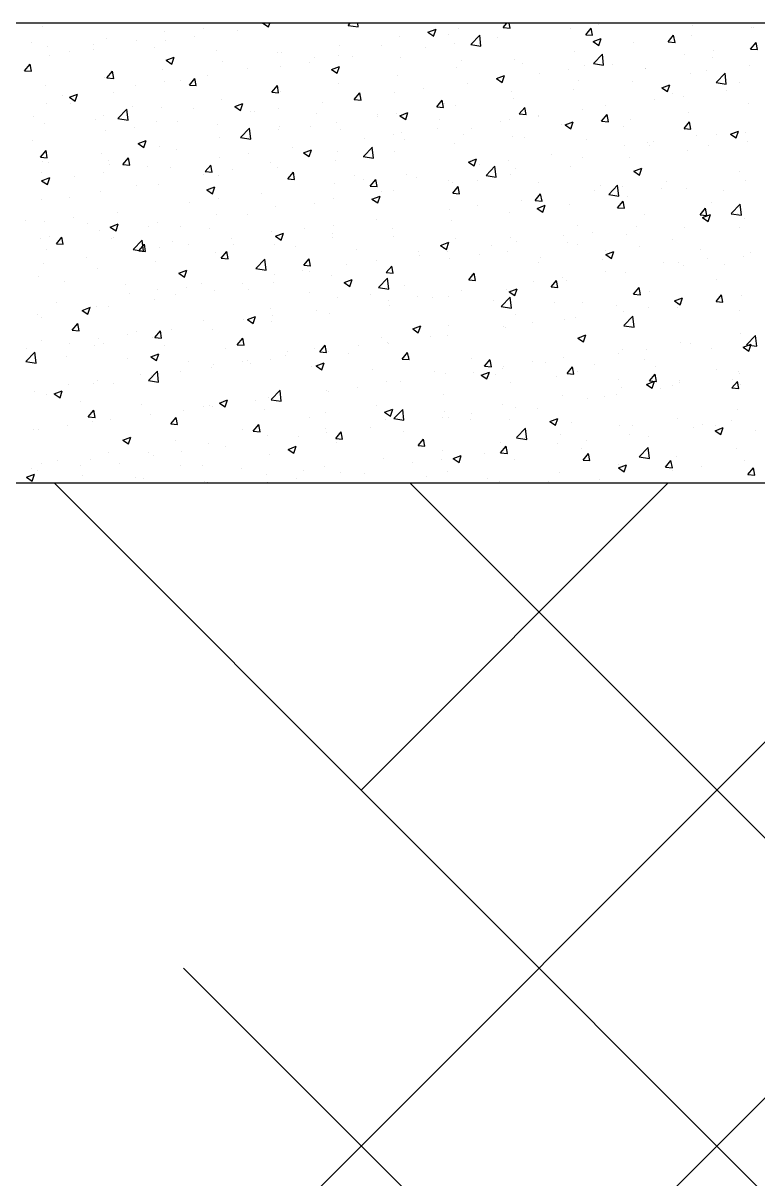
# Model space of a CAD drawing. Header units: millimetres. Extents: x 331487 to 517269, y 198509 to 399936.
# Drawn here: x 407642 to 408281, y 398932 to 399936 of the extents above; entities that cross this region are included whole.
import ezdxf

# ---------------------------------------------------------------- set-up
doc = ezdxf.new("R2010")
doc.units = ezdxf.units.MM
doc.header["$MEASUREMENT"] = 0
doc.linetypes.add('DASHED', pattern=[0.75, 0.5, -0.25])
doc.layers.add('9th_Sunk', color=251, linetype='DASHED', lineweight=5)
doc.layers.add('COLUMN', color=6, linetype='Continuous')

msp = doc.modelspace()

# ---------------------------------------------------------------- linework, layer by layer
at = {"layer": '9th_Sunk', "linetype": 'Continuous'}
for p, q in [((407008, 397722.9), (408821.6, 399536.5)), ((407472, 398496.3), (408512.2, 399536.5)), ((409792.2, 397413.5), (407669.2, 399536.5)), ((407936, 399269.7), (408202.8, 399536.5)), ((409328.1, 398186.9), (407978.6, 399536.5)), ((410256.2, 396640.1), (407781.4, 399115))]:
    msp.add_line(p, q, dxfattribs=at)
at = {"layer": 'COLUMN'}
for p, q in [((420345.7, 399936.5), (392220.1, 399936.5)), ((420350.1, 399536.5), (392620.1, 399536.5))]:
    msp.add_line(p, q, dxfattribs=at)
at = {"layer": 'COLUMN', "color": 2, "linetype": 'Continuous'}
for p, q in [((407658.4, 399933.5), (407658.4, 399933.5)), ((407799, 399931.6), (407799, 399931.6)), ((407850.3, 399936.5), (407855.2, 399933.1)), ((407855.2, 399933.1), (407856.4, 399936.5)), ((407924.5, 399934.5), (407926.4, 399936.5)), ((407924.5, 399934.5), (407933.4, 399933.1)), ((407933.4, 399933.1), (407933, 399936.5)), ((407994, 399928.5), (408001, 399931.2)), ((407998.9, 399925.1), (408001, 399931.2)), ((408020.3, 399931.5), (408020.3, 399931.5)), ((408059.5, 399932.7), (408062.6, 399936.5)), ((408059.5, 399932.7), (408065.5, 399932.2)), ((408065.4, 399932.2), (408064.7, 399936.5)), ((408117.7, 399932), (408117.7, 399932)), ((408131.2, 399926.4), (408136, 399932.2)), ((408137.2, 399925.9), (408136, 399932.2)), ((408142.7, 399935.3), (408142.7, 399935.3)), ((408224.3, 399934.7), (408224.3, 399934.7)), ((408275.4, 399933), (408275.4, 399933)), ((408277.6, 399932.4), (408277.6, 399932.4)), ((407714, 399922.9), (407714, 399922.9)), ((407740.7, 399921.5), (407740.7, 399921.5)), ((407764.5, 399929.3), (407764.5, 399929.3)), ((407765.8, 399921.6), (407765.8, 399921.6)), ((407790.9, 399924.9), (407790.9, 399924.9)), ((407828.7, 399929.9), (407828.7, 399929.9)), ((407969, 399924.5), (407969, 399924.5)), ((407994, 399928.5), (407999, 399925.1)), ((408012.2, 399926.6), (408012.2, 399926.6)), ((408031.2, 399917.9), (408039, 399926.1)), ((408040.1, 399916.5), (408039, 399926)), ((408054.6, 399923.6), (408054.6, 399923.6)), ((408131.2, 399926.4), (408137.2, 399925.9)), ((408137.7, 399920.5), (408144.7, 399923.2)), ((408142.7, 399917.1), (408144.7, 399923.2)), ((408202.9, 399920.2), (408207.7, 399925.9)), ((408208.9, 399919.6), (408207.7, 399925.9)), ((408223.4, 399925.6), (408223.4, 399925.6)), ((407649.5, 399919.8), (407649.5, 399919.8)), ((407662.6, 399915.9), (407662.6, 399915.9)), ((407682.4, 399911.5), (407682.4, 399911.5)), ((407702.7, 399913.3), (407702.7, 399913.3)), ((407702.8, 399917.6), (407702.8, 399917.6)), ((407756.2, 399915.3), (407756.2, 399915.3)), ((407809.6, 399913.1), (407809.6, 399913.1)), ((407863, 399910.8), (407863, 399910.8)), ((407917, 399917), (407917, 399917)), ((407953.8, 399916.6), (407953.8, 399916.6)), ((407991.7, 399915.4), (407991.7, 399915.4)), ((408016.7, 399918.7), (408016.7, 399918.7)), ((408031.2, 399917.9), (408040.1, 399916.5)), ((408121.6, 399912.1), (408121.6, 399912.1)), ((408137.7, 399920.5), (408142.7, 399917.1)), ((408172.9, 399919.2), (408172.9, 399919.2)), ((408202.9, 399920.2), (408208.9, 399919.6)), ((408242.5, 399912.4), (408242.5, 399912.4)), ((408274.7, 399913.9), (408279.5, 399919.6)), ((408274.7, 399913.9), (408280.6, 399913.4)), ((408280.6, 399913.4), (408279.5, 399919.6)), ((408280.4, 399917.4), (408280.4, 399917.4)), ((407643, 399895.1), (407647.8, 399900.9)), ((407649, 399894.6), (407647.8, 399900.9)), ((407664.8, 399908.3), (407664.8, 399908.3)), ((407766.2, 399904.2), (407773.2, 399906.9)), ((407766.2, 399904.2), (407771.2, 399900.9)), ((407771.2, 399900.9), (407773.2, 399906.9)), ((407815.2, 399903.5), (407815.2, 399903.5)), ((407866.5, 399910.6), (407866.5, 399910.6)), ((407890.6, 399902.1), (407890.6, 399902.1)), ((407895.5, 399906.6), (407895.5, 399906.6)), ((407916.4, 399908.6), (407916.4, 399908.6)), ((407928.5, 399907.1), (407928.5, 399907.1)), ((407969.8, 399906.3), (407969.8, 399906.3)), ((408023.1, 399904.1), (408023.1, 399904.1)), ((408069.6, 399904.6), (408069.6, 399904.6)), ((408076.5, 399901.8), (408076.5, 399901.8)), ((408137.9, 399901.4), (408146.8, 399900)), ((408138, 399901.4), (408145.7, 399909.5)), ((408146.8, 399900), (408145.7, 399909.5)), ((408154.3, 399900.8), (408154.3, 399900.8)), ((408217.5, 399909.1), (408217.5, 399909.1)), ((408241.3, 399907), (408241.3, 399907)), ((407643, 399895.1), (407649, 399894.6)), ((407714.7, 399888.9), (407719.5, 399894.6)), ((407720.7, 399888.3), (407719.5, 399894.6)), ((407763.2, 399896), (407763.2, 399896)), ((407837.2, 399896.6), (407837.2, 399896.6)), ((407865.6, 399898.8), (407865.6, 399898.8)), ((407910, 399896.2), (407917, 399898.9)), ((407910, 399896.2), (407914.9, 399892.9)), ((407914.9, 399892.9), (407917, 399898.9)), ((407967.8, 399891.2), (407967.8, 399891.2)), ((408019.1, 399898.2), (408019.1, 399898.2)), ((408053.7, 399888.2), (408060.7, 399890.9)), ((408058.6, 399884.9), (408060.7, 399890.9)), ((408091.4, 399892.5), (408091.4, 399892.5)), ((408116.4, 399895.8), (408116.4, 399895.8)), ((408129.9, 399899.5), (408129.9, 399899.5)), ((408183, 399897), (408183, 399897)), ((408183.3, 399897.3), (408183.3, 399897.3)), ((408222.2, 399892.3), (408222.2, 399892.3)), ((408236.7, 399895), (408236.7, 399895)), ((408244.7, 399884.8), (408252.5, 399893)), ((408253.5, 399883.4), (408252.4, 399892.9)), ((408274.1, 399899.8), (408274.1, 399899.8)), ((407661.4, 399882.6), (407661.4, 399882.6)), ((407712.7, 399889.6), (407712.7, 399889.6)), ((407714.7, 399888.9), (407720.7, 399888.3)), ((407739.5, 399882.2), (407739.5, 399882.2)), ((407764.6, 399885.5), (407764.6, 399885.5)), ((407778.9, 399886.6), (407778.9, 399886.6)), ((407786.4, 399882.6), (407791.3, 399888.3)), ((407786.4, 399882.6), (407792.4, 399882.1)), ((407792.4, 399882.1), (407791.3, 399888.3)), ((407802.4, 399890.5), (407802.4, 399890.5)), ((407858.2, 399876.3), (407863, 399882.1)), ((407864.1, 399875.8), (407863, 399882.1)), ((407915.8, 399883.7), (407915.8, 399883.7)), ((408028.3, 399884.2), (408028.3, 399884.2)), ((408053.7, 399888.2), (408058.6, 399884.9)), ((408124.7, 399886.9), (408124.7, 399886.9)), ((408171.7, 399885.9), (408171.7, 399885.9)), ((408197.4, 399880.2), (408204.4, 399882.9)), ((408202.4, 399876.9), (408204.4, 399882.9)), ((408244.6, 399884.8), (408253.5, 399883.4)), ((408265.3, 399885), (408265.3, 399885)), ((407676.4, 399873.9), (407676.4, 399873.9)), ((407682.2, 399872), (407689.2, 399874.7)), ((407682.2, 399872), (407687.2, 399868.6)), ((407687.2, 399868.6), (407689.2, 399874.7)), ((407720.6, 399876.5), (407720.6, 399876.5)), ((407858.2, 399876.3), (407864.1, 399875.8)), ((407865.3, 399877.3), (407865.3, 399877.3)), ((407929.9, 399870), (407934.7, 399875.8)), ((407935.9, 399869.5), (407934.7, 399875.8)), ((407965.3, 399875.9), (407965.3, 399875.9)), ((407990.4, 399879.2), (407990.4, 399879.2)), ((408066.3, 399876.9), (408066.3, 399876.9)), ((408068.4, 399871.3), (408068.4, 399871.3)), ((408120.3, 399878.8), (408120.3, 399878.8)), ((408197.4, 399880.2), (408202.4, 399876.9)), ((408206.9, 399875), (408206.9, 399875)), ((408216.2, 399873), (408216.2, 399873)), ((408254.1, 399878), (408254.1, 399878)), ((407662.2, 399866.5), (407662.2, 399866.5)), ((407683.4, 399866.5), (407683.4, 399866.5)), ((407724.3, 399853.6), (407732.1, 399861.8)), ((407733.2, 399852.2), (407732.1, 399861.7)), ((407736.8, 399864.2), (407736.8, 399864.2)), ((407762, 399862.7), (407762, 399862.7)), ((407790.1, 399862), (407790.1, 399862)), ((407814, 399870.2), (407814, 399870.2)), ((407825.9, 399864), (407832.9, 399866.7)), ((407825.9, 399864), (407830.9, 399860.6)), ((407830.9, 399860.6), (407832.9, 399866.7)), ((407864.3, 399862.6), (407864.3, 399862.6)), ((407902.2, 399867.6), (407902.2, 399867.6)), ((407929.9, 399870), (407935.9, 399869.5)), ((408001.6, 399863.8), (408006.4, 399869.5)), ((408001.6, 399863.8), (408007.6, 399863.2)), ((408007.6, 399863.2), (408006.4, 399869.5)), ((408008, 399866.9), (408008, 399866.9)), ((408017.9, 399864.9), (408017.9, 399864.9)), ((408073.3, 399857.5), (408078.2, 399863.2)), ((408079.3, 399857), (408078.2, 399863.2)), ((408128, 399861.4), (408128, 399861.4)), ((408148.6, 399865), (408148.6, 399865)), ((408191.2, 399869.7), (408191.2, 399869.7)), ((408272.9, 399866.5), (408272.9, 399866.5)), ((407651.1, 399855.3), (407651.1, 399855.3)), ((407704.5, 399853.1), (407704.5, 399853.1)), ((407711.5, 399856.3), (407711.5, 399856.3)), ((407724.3, 399853.6), (407733.2, 399852.2)), ((407757.8, 399850.8), (407757.8, 399850.8)), ((407776.1, 399851), (407776.1, 399851)), ((407839.3, 399859.3), (407839.3, 399859.3)), ((407843.5, 399859.7), (407843.5, 399859.7)), ((407896.9, 399857.5), (407896.9, 399857.5)), ((407949.7, 399856.9), (407949.7, 399856.9)), ((407950.3, 399855.2), (407950.3, 399855.2)), ((407966.5, 399857.9), (407966.5, 399857.9)), ((407969.6, 399856), (407976.6, 399858.7)), ((407969.6, 399856), (407974.6, 399852.6)), ((407974.6, 399852.6), (407976.6, 399858.7)), ((408003.7, 399853), (408003.7, 399853)), ((408057, 399850.7), (408057, 399850.7)), ((408065.1, 399853.1), (408065.1, 399853.1)), ((408073.3, 399857.5), (408079.3, 399857)), ((408090.1, 399856.4), (408090.1, 399856.4)), ((408090.3, 399855), (408090.3, 399855)), ((408113.4, 399848), (408120.4, 399850.7)), ((408118.3, 399844.6), (408120.4, 399850.7)), ((408145.1, 399851.2), (408149.9, 399857)), ((408145.1, 399851.2), (408151.1, 399850.7)), ((408151.1, 399850.7), (408149.9, 399857)), ((408170.5, 399852.6), (408170.5, 399852.6)), ((408216.8, 399844.9), (408221.6, 399850.7)), ((408221, 399859), (408221, 399859)), ((408222.8, 399844.4), (408221.6, 399850.7)), ((407660.2, 399849.3), (407660.2, 399849.3)), ((407713.2, 399842.7), (407713.2, 399842.7)), ((407738.3, 399846), (407738.3, 399846)), ((407811.2, 399848.5), (407811.2, 399848.5)), ((407831, 399837.1), (407838.8, 399845.2)), ((407839.9, 399835.7), (407838.8, 399845.2)), ((407864.1, 399844), (407864.1, 399844)), ((407864.6, 399846.3), (407864.6, 399846.3)), ((407891.4, 399846.9), (407891.4, 399846.9)), ((407914.6, 399850.4), (407914.6, 399850.4)), ((407918, 399844), (407918, 399844)), ((407971.4, 399841.8), (407971.4, 399841.8)), ((408001.9, 399844.8), (408001.9, 399844.8)), ((408032, 399845), (408032, 399845)), ((408110.4, 399848.4), (408110.4, 399848.4)), ((408113.4, 399848), (408118.3, 399844.6)), ((408119.1, 399845.5), (408119.1, 399845.5)), ((408163.8, 399846.2), (408163.8, 399846.2)), ((408216.8, 399844.9), (408222.8, 399844.4)), ((408217.2, 399843.9), (408217.2, 399843.9)), ((408257.1, 399840), (408264.1, 399842.6)), ((408262, 399836.6), (408264.1, 399842.6)), ((408270.6, 399841.7), (408270.6, 399841.7)), ((407650.1, 399834.4), (407650.1, 399834.4)), ((407741.9, 399831.7), (407748.9, 399834.4)), ((407741.9, 399831.7), (407746.9, 399828.4)), ((407746.9, 399828.4), (407748.9, 399834.4)), ((407812.8, 399836.9), (407812.8, 399836.9)), ((407831, 399837.1), (407839.9, 399835.7)), ((407833.1, 399836.9), (407833.1, 399836.9)), ((407939, 399836.5), (407939, 399836.5)), ((407964.1, 399839.8), (407964.1, 399839.8)), ((407973.7, 399835), (407973.7, 399835)), ((408016.7, 399831.6), (408016.7, 399831.6)), ((408024.7, 399839.5), (408024.7, 399839.5)), ((408067.2, 399838), (408067.2, 399838)), ((408078.1, 399837.3), (408078.1, 399837.3)), ((408131.5, 399835), (408131.5, 399835)), ((408184.9, 399832.8), (408184.9, 399832.8)), ((408189.9, 399833.5), (408189.9, 399833.5)), ((408227.8, 399838.5), (408227.8, 399838.5)), ((408238.3, 399830.5), (408238.3, 399830.5)), ((408245.1, 399840), (408245.1, 399840)), ((408257.1, 399840), (408262, 399836.6)), ((408271.7, 399833.2), (408271.7, 399833.2)), ((407656.9, 399819.9), (407661.7, 399825.7)), ((407662.8, 399819.4), (407661.7, 399825.7)), ((407710.3, 399823), (407710.3, 399823)), ((407760.8, 399829.4), (407760.8, 399829.4)), ((407774.8, 399826.9), (407774.8, 399826.9)), ((407838, 399823.2), (407838, 399823.2)), ((407875.9, 399828.2), (407875.9, 399828.2)), ((407885.6, 399823.7), (407892.6, 399826.4)), ((407885.6, 399823.7), (407890.6, 399820.4)), ((407890.6, 399820.4), (407892.6, 399826.4)), ((407915.4, 399824.9), (407915.4, 399824.9)), ((407937.7, 399820.5), (407946.6, 399819.1)), ((407937.8, 399820.5), (407945.6, 399828.7)), ((407946.6, 399819.1), (407945.5, 399828.6)), ((407965.3, 399824.6), (407965.3, 399824.6)), ((408101.7, 399821.9), (408101.7, 399821.9)), ((408164.9, 399830.2), (408164.9, 399830.2)), ((408186.8, 399830), (408186.8, 399830)), ((408219.8, 399825.7), (408219.8, 399825.7)), ((407656.9, 399819.9), (407662.8, 399819.4)), ((407659, 399816), (407659, 399816)), ((407663.5, 399815.7), (407663.5, 399815.7)), ((407716.4, 399816.9), (407716.4, 399816.9)), ((407716.9, 399813.4), (407716.9, 399813.4)), ((407728.6, 399813.6), (407733.4, 399819.4)), ((407728.6, 399813.6), (407734.6, 399813.1)), ((407734.6, 399813.1), (407733.4, 399819.4)), ((407749.8, 399811.6), (407749.8, 399811.6)), ((407770.2, 399811.1), (407770.2, 399811.1)), ((407800.3, 399807.4), (407805.1, 399813.1)), ((407806.3, 399806.8), (407805.1, 399813.1)), ((407813, 399819.9), (407813, 399819.9)), ((407857, 399814.9), (407857, 399814.9)), ((407862.9, 399810.7), (407862.9, 399810.7)), ((407913.4, 399817.1), (407913.4, 399817.1)), ((408029.3, 399815.7), (408036.3, 399818.4)), ((408029.3, 399815.7), (408034.3, 399812.4)), ((408034.3, 399812.4), (408036.3, 399818.4)), ((408038.8, 399813.6), (408038.8, 399813.6)), ((408044.5, 399804), (408052.3, 399812.1)), ((408053.3, 399802.6), (408052.2, 399812.1)), ((408063.8, 399816.9), (408063.8, 399816.9)), ((408117.9, 399812.2), (408117.9, 399812.2)), ((408128.5, 399820), (408128.5, 399820)), ((408169.3, 399819.3), (408169.3, 399819.3)), ((408173.1, 399807.7), (408180.1, 399810.4)), ((408178, 399804.3), (408180, 399810.4)), ((407657.9, 399799.5), (407664.9, 399802.2)), ((407658.1, 399806.9), (407658.1, 399806.9)), ((407662.9, 399796.1), (407664.9, 399802.2)), ((407686.9, 399803.3), (407686.9, 399803.3)), ((407711.9, 399806.6), (407711.9, 399806.6)), ((407798.7, 399804.9), (407798.7, 399804.9)), ((407800.3, 399807.4), (407806.3, 399806.8)), ((407811.5, 399803.6), (407811.5, 399803.6)), ((407823.6, 399808.9), (407823.6, 399808.9)), ((407872, 399801.1), (407876.9, 399806.8)), ((407872, 399801.1), (407878, 399800.6)), ((407878, 399800.6), (407876.9, 399806.8)), ((407877, 399806.6), (407877, 399806.6)), ((407930.4, 399804.4), (407930.4, 399804.4)), ((407937.8, 399800.3), (407937.8, 399800.3)), ((407943.8, 399794.8), (407948.6, 399800.6)), ((407949.7, 399794.3), (407948.6, 399800.6)), ((407975.6, 399805.3), (407975.6, 399805.3)), ((407983.8, 399802.1), (407983.8, 399802.1)), ((408044.5, 399803.9), (408053.3, 399802.6)), ((408066, 399804.7), (408066, 399804.7)), ((408070.2, 399810), (408070.2, 399810)), ((408173.1, 399807.7), (408178, 399804.3)), ((408264.6, 399807.4), (408264.6, 399807.4)), ((407657.9, 399799.5), (407662.9, 399796.1)), ((407740.4, 399794.9), (407740.4, 399794.9)), ((407759.6, 399796.2), (407759.6, 399796.2)), ((407801.6, 399791.5), (407808.6, 399794.2)), ((407801.6, 399791.5), (407806.6, 399788.1)), ((407806.6, 399788.1), (407808.6, 399794.2)), ((407912.7, 399797), (407912.7, 399797)), ((407943.8, 399794.8), (407949.8, 399794.3)), ((407964.1, 399791.3), (407964.1, 399791.3)), ((408011.9, 399800), (408011.9, 399800)), ((408015.5, 399798.3), (408015.5, 399798.3)), ((408015.5, 399788.5), (408020.3, 399794.3)), ((408021.5, 399788), (408020.3, 399794.3)), ((408037.1, 399799.9), (408037.1, 399799.9)), ((408090.5, 399797.6), (408090.5, 399797.6)), ((408138.5, 399790.8), (408138.5, 399790.8)), ((408143.9, 399795.4), (408143.9, 399795.4)), ((408151.2, 399787.4), (408159, 399795.5)), ((408160.1, 399786), (408159, 399795.5)), ((408163.6, 399794.1), (408163.6, 399794.1)), ((408197.3, 399793.1), (408197.3, 399793.1)), ((408201.5, 399799.1), (408201.5, 399799.1)), ((408218.5, 399792.4), (408218.5, 399792.4)), ((408250.7, 399790.8), (408250.7, 399790.8)), ((408270.5, 399799.9), (408270.5, 399799.9)), ((407657.7, 399782.7), (407657.7, 399782.7)), ((407682.1, 399784.9), (407682.1, 399784.9)), ((407709.1, 399789.7), (407709.1, 399789.7)), ((407786.7, 399780.4), (407786.7, 399780.4)), ((407811.7, 399783.7), (407811.7, 399783.7)), ((407849.6, 399788.7), (407849.6, 399788.7)), ((407912.2, 399783.8), (407912.2, 399783.8)), ((407945.3, 399783.5), (407952.3, 399786.1)), ((407945.3, 399783.5), (407950.3, 399780.1)), ((407950.3, 399780.1), (407952.3, 399786.1)), ((407953.5, 399790), (407953.5, 399790)), ((408015.5, 399788.5), (408021.5, 399788)), ((408075.4, 399782.5), (408075.4, 399782.5)), ((408087.2, 399782.3), (408092, 399788)), ((408087.2, 399782.3), (408093.2, 399781.7)), ((408093.2, 399781.7), (408092, 399788)), ((408151.2, 399787.4), (408160.1, 399786)), ((408159, 399776), (408163.8, 399781.7)), ((408164.9, 399775.5), (408163.8, 399781.7)), ((408168, 399786), (408168, 399786)), ((408241, 399780.3), (408241, 399780.3)), ((407723.5, 399772.1), (407723.5, 399772.1)), ((407810.3, 399770.4), (407810.3, 399770.4)), ((407861.7, 399777.4), (407861.7, 399777.4)), ((407895.2, 399779.9), (407895.2, 399779.9)), ((408012.5, 399774.2), (408012.5, 399774.2)), ((408037.5, 399777.5), (408037.5, 399777.5)), ((408064.8, 399771.5), (408064.8, 399771.5)), ((408089, 399775.4), (408096, 399778.1)), ((408089, 399775.4), (408094, 399772.1)), ((408094, 399772.1), (408096, 399778.1)), ((408116.7, 399779), (408116.7, 399779)), ((408159, 399776), (408164.9, 399775.5)), ((408182.7, 399770.3), (408182.7, 399770.3)), ((408230.7, 399769.7), (408235.5, 399775.5)), ((408236.7, 399769.2), (408235.5, 399775.5)), ((408257.9, 399770.9), (408265.7, 399779)), ((408257.9, 399770.8), (408266.8, 399769.5)), ((408263.3, 399771.2), (408263.3, 399771.2)), ((408266.8, 399769.5), (408265.7, 399779)), ((407644, 399764.6), (407644, 399764.6)), ((407660.6, 399763.8), (407660.6, 399763.8)), ((407685.6, 399767.1), (407685.6, 399767.1)), ((407697.4, 399762.3), (407697.4, 399762.3)), ((407717.6, 399759.2), (407724.6, 399761.9)), ((407722.6, 399755.9), (407724.6, 399761.9)), ((407758.4, 399762.9), (407758.4, 399762.9)), ((407836.9, 399769.9), (407836.9, 399769.9)), ((407911.5, 399760.9), (407911.5, 399760.9)), ((407949.3, 399765.9), (407949.3, 399765.9)), ((408014.2, 399765.1), (408014.2, 399765.1)), ((408124.4, 399760.3), (408124.4, 399760.3)), ((408230.7, 399769.7), (408236.7, 399769.2)), ((408232.7, 399767.4), (408239.7, 399770.1)), ((408232.7, 399767.4), (408237.7, 399764.1)), ((408237.7, 399764.1), (408239.7, 399770.1)), ((408238.3, 399767.9), (408238.3, 399767.9)), ((408269.3, 399766.6), (408269.3, 399766.6)), ((407665.1, 399751.1), (407665.1, 399751.1)), ((407670.7, 399744.7), (407675.6, 399750.4)), ((407676.7, 399744.2), (407675.6, 399750.4)), ((407707.9, 399756.5), (407707.9, 399756.5)), ((407717.6, 399759.2), (407722.6, 399755.9)), ((407750.8, 399760), (407750.8, 399760)), ((407778.6, 399759.9), (407778.6, 399759.9)), ((407804.1, 399757.8), (407804.1, 399757.8)), ((407857.5, 399755.5), (407857.5, 399755.5)), ((407861.3, 399751.2), (407868.3, 399753.9)), ((407861.3, 399751.2), (407866.3, 399747.8)), ((407866.3, 399747.8), (407868.3, 399753.9)), ((407886.4, 399757.6), (407886.4, 399757.6)), ((407910.9, 399753.3), (407910.9, 399753.3)), ((407911, 399750.5), (407911, 399750.5)), ((407962.9, 399758), (407962.9, 399758)), ((407964.3, 399751), (407964.3, 399751)), ((408066.1, 399750.3), (408066.1, 399750.3)), ((408112.2, 399751.4), (408112.2, 399751.4)), ((408137.3, 399754.6), (408137.3, 399754.6)), ((408166.8, 399752.7), (408166.8, 399752.7)), ((408175.2, 399759.6), (408175.2, 399759.6)), ((408217.3, 399759.1), (408217.3, 399759.1)), ((408265, 399758.4), (408265, 399758.4)), ((407656.5, 399749.4), (407656.5, 399749.4)), ((407670.7, 399744.7), (407676.7, 399744.2)), ((407718.5, 399748.9), (407718.5, 399748.9)), ((407720.3, 399749.9), (407720.3, 399749.9)), ((407737.6, 399739.7), (407745.4, 399747.8)), ((407742.5, 399738.4), (407747.3, 399744.2)), ((407746.4, 399738.3), (407745.3, 399747.8)), ((407748.4, 399737.9), (407747.3, 399744.2)), ((407760.4, 399741), (407760.4, 399741)), ((407771.8, 399746.6), (407771.8, 399746.6)), ((407785.4, 399744.3), (407785.4, 399744.3)), ((407823.3, 399749.3), (407823.3, 399749.3)), ((407825.2, 399744.4), (407825.2, 399744.4)), ((407860.5, 399744.1), (407860.5, 399744.1)), ((407878.6, 399742.1), (407878.6, 399742.1)), ((408005, 399743.2), (408012, 399745.9)), ((408005, 399743.2), (408010, 399739.8)), ((408007.7, 399740.3), (408007.7, 399740.3)), ((408010, 399739.8), (408012, 399745.9)), ((408017.7, 399748.8), (408017.7, 399748.8)), ((408049.1, 399743), (408049.1, 399743)), ((408071.1, 399746.5), (408071.1, 399746.5)), ((408115.5, 399745.7), (408115.5, 399745.7)), ((408124.4, 399744.3), (408124.4, 399744.3)), ((408177.8, 399742), (408177.8, 399742)), ((408206.7, 399748.4), (408206.7, 399748.4)), ((407662, 399739.9), (407662, 399739.9)), ((407697.2, 399732.7), (407697.2, 399732.7)), ((407737.5, 399739.6), (407746.4, 399738.3)), ((407742.5, 399738.4), (407748.4, 399737.9)), ((407809.1, 399737.1), (407809.1, 399737.1)), ((407814.2, 399732.2), (407819, 399737.9)), ((407814.2, 399732.2), (407820.2, 399731.6)), ((407820.2, 399731.6), (407819, 399737.9)), ((407844.3, 399723.1), (407852.1, 399731.2)), ((407853.2, 399721.7), (407852.1, 399731.2)), ((407885.9, 399725.9), (407890.7, 399731.6)), ((407891.9, 399725.3), (407890.7, 399731.6)), ((407932, 399739.8), (407932, 399739.8)), ((407949.4, 399730.3), (407949.4, 399730.3)), ((407985.4, 399737.6), (407985.4, 399737.6)), ((407986.2, 399734.8), (407986.2, 399734.8)), ((408011.2, 399738.1), (408011.2, 399738.1)), ((408013, 399731.8), (408013, 399731.8)), ((408038.8, 399735.3), (408038.8, 399735.3)), ((408063.5, 399738.2), (408063.5, 399738.2)), ((408092.1, 399733.1), (408092.1, 399733.1)), ((408145.5, 399730.8), (408145.5, 399730.8)), ((408148.3, 399738.4), (408148.3, 399738.4)), ((408148.7, 399735.2), (408155.7, 399737.9)), ((408148.7, 399735.2), (408153.7, 399731.8)), ((408153.7, 399731.8), (408155.7, 399737.9)), ((408231.2, 399739.7), (408231.2, 399739.7)), ((408237, 399731.8), (408237, 399731.8)), ((408268.1, 399733.3), (408268.1, 399733.3)), ((408274.9, 399736.8), (408274.9, 399736.8)), ((407659.3, 399727.7), (407659.3, 399727.7)), ((407706.7, 399723.2), (407706.7, 399723.2)), ((407757.2, 399729.6), (407757.2, 399729.6)), ((407777.3, 399719), (407784.3, 399721.6)), ((407782.2, 399715.6), (407784.3, 399721.6)), ((407844.3, 399723.1), (407853.2, 399721.7)), ((407885.2, 399721.5), (407885.2, 399721.5)), ((407885.9, 399725.9), (407891.9, 399725.4)), ((407891.1, 399720.3), (407891.1, 399720.3)), ((407923, 399726.4), (407923, 399726.4)), ((407957.6, 399719.6), (407962.5, 399725.3)), ((407961.7, 399724.7), (407961.7, 399724.7)), ((407963.6, 399719.1), (407962.5, 399725.3)), ((408090, 399728.4), (408090, 399728.4)), ((408148.8, 399720.2), (408148.8, 399720.2)), ((408198.9, 399728.6), (408198.9, 399728.6)), ((408212, 399728.5), (408212, 399728.5)), ((408216.1, 399725.8), (408216.1, 399725.8)), ((408252.3, 399726.3), (408252.3, 399726.3)), ((407655.3, 399716.1), (407655.3, 399716.1)), ((407677.5, 399711.5), (407677.5, 399711.5)), ((407777.3, 399719), (407782.2, 399715.6)), ((407832.8, 399710.3), (407832.8, 399710.3)), ((407859.2, 399710.8), (407859.2, 399710.8)), ((407860.1, 399718.2), (407860.1, 399718.2)), ((407909.7, 399717.2), (407909.7, 399717.2)), ((407921, 399710.9), (407928, 399713.6)), ((407921, 399710.9), (407926, 399707.6)), ((407926, 399707.6), (407928, 399713.6)), ((407951, 399706.6), (407958.8, 399714.7)), ((407957.6, 399719.6), (407963.6, 399719.1)), ((407959.9, 399705.2), (407958.8, 399714.7)), ((408029.4, 399713.3), (408034.2, 399719.1)), ((408029.4, 399713.3), (408035.4, 399712.8)), ((408031.7, 399718.3), (408031.7, 399718.3)), ((408035.3, 399712.8), (408034.2, 399719.1)), ((408085.9, 399711.9), (408085.9, 399711.9)), ((408101.1, 399707.1), (408105.9, 399712.8)), ((408107.1, 399706.5), (408105.9, 399712.8)), ((408111, 399715.2), (408111, 399715.2)), ((408114.3, 399712.4), (408114.3, 399712.4)), ((408165.6, 399719.4), (408165.6, 399719.4)), ((408244.8, 399713.4), (408244.8, 399713.4)), ((407730.9, 399709.2), (407730.9, 399709.2)), ((407734.1, 399701.6), (407734.1, 399701.6)), ((407759.1, 399704.9), (407759.1, 399704.9)), ((407774.5, 399700.3), (407774.5, 399700.3)), ((407784.3, 399707), (407784.3, 399707)), ((407797, 399709.8), (407797, 399709.8)), ((407807.9, 399703.8), (407807.9, 399703.8)), ((407837.6, 399704.7), (407837.6, 399704.7)), ((407891, 399702.5), (407891, 399702.5)), ((407944.4, 399700.2), (407944.4, 399700.2)), ((407951, 399706.5), (407959.9, 399705.2)), ((407973.4, 399708.3), (407973.4, 399708.3)), ((408022.8, 399703.6), (408022.8, 399703.6)), ((408062.3, 399704.9), (408062.3, 399704.9)), ((408064.7, 399702.9), (408071.7, 399705.6)), ((408064.7, 399702.9), (408069.7, 399699.6)), ((408069.7, 399699.6), (408071.7, 399705.6)), ((408101.1, 399707.1), (408107.1, 399706.5)), ((408172.8, 399700.8), (408177.6, 399706.5)), ((408172.8, 399700.8), (408178.8, 399700.3)), ((408178.8, 399700.2), (408177.6, 399706.5)), ((408186.5, 399703.4), (408186.5, 399703.4)), ((408244.6, 399694.5), (408249.4, 399700.2)), ((408250.5, 399694), (408249.4, 399700.2)), ((408266.8, 399700), (408266.8, 399700)), ((407670.9, 399693.2), (407670.9, 399693.2)), ((407705.4, 399689.9), (407705.4, 399689.9)), ((407716.1, 399690.2), (407716.1, 399690.2)), ((407756, 399696.3), (407756, 399696.3)), ((407915.1, 399698.3), (407915.1, 399698.3)), ((407959.9, 399695.3), (407959.9, 399695.3)), ((407960.5, 399691.4), (407960.5, 399691.4)), ((407984.9, 399698.6), (407984.9, 399698.6)), ((407997.8, 399697.9), (407997.8, 399697.9)), ((408011.8, 399698.5), (408011.8, 399698.5)), ((408051.2, 399695.7), (408051.2, 399695.7)), ((408057.7, 399690), (408065.5, 399698.1)), ((408057.7, 399690), (408066.6, 399688.6)), ((408066.6, 399688.6), (408065.5, 399698.1)), ((408104.5, 399693.4), (408104.5, 399693.4)), ((408128.2, 399693.4), (408128.2, 399693.4)), ((408157.9, 399691.2), (408157.9, 399691.2)), ((408208.4, 399694.9), (408215.4, 399697.6)), ((408208.4, 399694.9), (408213.4, 399691.6)), ((408210.7, 399692.4), (408210.7, 399692.4)), ((408213.4, 399691.6), (408215.4, 399697.6)), ((408214.9, 399692.5), (408214.9, 399692.5)), ((408244.6, 399694.5), (408250.5, 399694)), ((408248.6, 399697.3), (408248.6, 399697.3)), ((407654.1, 399682.8), (407654.1, 399682.8)), ((407657.8, 399680.2), (407657.8, 399680.2)), ((407693.2, 399686.7), (407700.3, 399689.4)), ((407693.2, 399686.7), (407698.2, 399683.3)), ((407698.2, 399683.3), (407700.2, 399689.4)), ((407837, 399678.7), (407844, 399681.4)), ((407841.9, 399675.3), (407844, 399681.4)), ((407856.7, 399688.3), (407856.7, 399688.3)), ((407858.8, 399682), (407858.8, 399682)), ((407896.7, 399687), (407896.7, 399687)), ((407908.5, 399683.9), (407908.5, 399683.9)), ((408069.9, 399683.3), (408069.9, 399683.3)), ((408122.5, 399680.8), (408122.5, 399680.8)), ((408164.4, 399686.1), (408164.4, 399686.1)), ((408164.5, 399673.5), (408172.3, 399681.6)), ((408173.3, 399672.1), (408172.2, 399681.6)), ((408185.7, 399689.1), (408185.7, 399689.1)), ((408211.3, 399688.9), (408211.3, 399688.9)), ((408264.7, 399686.7), (408264.7, 399686.7)), ((407684.6, 399669.5), (407689.4, 399675.2)), ((407690.6, 399669), (407689.4, 399675.2)), ((407770.7, 399670.4), (407770.7, 399670.4)), ((407798.4, 399678.3), (407798.4, 399678.3)), ((407806.7, 399670.5), (407806.7, 399670.5)), ((407833.8, 399678.7), (407833.8, 399678.7)), ((407837, 399678.7), (407841.9, 399675.3)), ((407858, 399677.5), (407858, 399677.5)), ((407980.7, 399670.7), (407987.7, 399673.4)), ((407980.7, 399670.7), (407985.6, 399667.3)), ((407985.6, 399667.3), (407987.7, 399673.4)), ((408011.6, 399673.3), (408011.6, 399673.3)), ((408059.6, 399672.5), (408059.6, 399672.5)), ((408061.1, 399671.6), (408061.1, 399671.6)), ((408084.7, 399675.8), (408084.7, 399675.8)), ((408113, 399679.1), (408113, 399679.1)), ((408164.4, 399673.4), (408173.3, 399672.1)), ((407658, 399660.4), (407658, 399660.4)), ((407684.6, 399669.5), (407690.6, 399669)), ((407707.7, 399662.1), (407707.7, 399662.1)), ((407732.8, 399665.4), (407732.8, 399665.4)), ((407740.1, 399668.3), (407740.1, 399668.3)), ((407754.7, 399663), (407754.7, 399663)), ((407756.3, 399663.2), (407761.2, 399669)), ((407756.3, 399663.2), (407762.3, 399662.7)), ((407762.3, 399662.7), (407761.2, 399668.9)), ((407828.1, 399656.9), (407832.9, 399662.7)), ((407834, 399656.4), (407832.9, 399662.7)), ((407953.3, 399663.3), (407953.3, 399663.3)), ((407996.5, 399664.2), (407996.5, 399664.2)), ((408010.6, 399665.2), (408010.6, 399665.2)), ((408124.4, 399662.7), (408131.4, 399665.4)), ((408124.4, 399662.7), (408129.4, 399659.3)), ((408129.4, 399659.3), (408131.4, 399665.4)), ((408265.6, 399666.7), (408265.6, 399666.7)), ((408271.2, 399656.9), (408279, 399665)), ((408280.1, 399655.5), (408278.9, 399665)), ((407644.1, 399642.3), (407651.9, 399650.4)), ((407644.6, 399653.8), (407644.6, 399653.8)), ((407653, 399640.8), (407651.9, 399650.3)), ((407681.8, 399658.3), (407681.8, 399658.3)), ((407704.2, 399656.6), (407704.2, 399656.6)), ((407711.4, 399658.1), (407711.4, 399658.1)), ((407764.8, 399655.9), (407764.8, 399655.9)), ((407818.2, 399653.6), (407818.2, 399653.6)), ((407828.1, 399656.9), (407834, 399656.4)), ((407871.5, 399651.4), (407871.5, 399651.4)), ((407894.9, 399653.3), (407894.9, 399653.3)), ((407899.8, 399650.7), (407904.6, 399656.4)), ((407899.8, 399650.7), (407905.8, 399650.1)), ((407905.8, 399650.1), (407904.6, 399656.4)), ((407907.3, 399650.6), (407907.3, 399650.6)), ((407933.6, 399655.9), (407933.6, 399655.9)), ((407958.6, 399659.2), (407958.6, 399659.2)), ((407959.3, 399658.1), (407959.3, 399658.1)), ((407971.5, 399644.4), (407976.3, 399650.1)), ((407977.5, 399643.9), (407976.3, 399650.1)), ((408159.4, 399649.6), (408159.4, 399649.6)), ((408163.2, 399652.8), (408163.2, 399652.8)), ((408184.4, 399652.9), (408184.4, 399652.9)), ((408213.7, 399659.2), (408213.7, 399659.2)), ((408222.3, 399657.9), (408222.3, 399657.9)), ((408240.7, 399653.7), (408240.7, 399653.7)), ((408268.1, 399654.7), (408275.1, 399657.4)), ((408268.1, 399654.7), (408273.1, 399651.3)), ((408271.2, 399656.9), (408280.1, 399655.5)), ((408273.1, 399651.3), (408275.1, 399657.4)), ((407644.1, 399642.2), (407653, 399640.8)), ((407652.9, 399649.6), (407652.9, 399649.6)), ((407679.1, 399646.9), (407679.1, 399646.9)), ((407732.5, 399644.7), (407732.5, 399644.7)), ((407752.9, 399646.4), (407759.9, 399649.1)), ((407752.9, 399646.4), (407757.9, 399643.1)), ((407757.9, 399643.1), (407759.9, 399649.1)), ((407785.9, 399642.4), (407785.9, 399642.4)), ((407832.5, 399642.6), (407832.5, 399642.6)), ((407836.6, 399643.3), (407836.6, 399643.3)), ((407839.2, 399640.2), (407839.2, 399640.2)), ((407856.8, 399644.2), (407856.8, 399644.2)), ((407870.4, 399647.6), (407870.4, 399647.6)), ((407896.7, 399638.4), (407903.7, 399641.1)), ((407901.6, 399635.1), (407903.7, 399641.1)), ((407924.9, 399649.1), (407924.9, 399649.1)), ((407971.5, 399644.4), (407977.5, 399643.9)), ((407978.3, 399646.8), (407978.3, 399646.8)), ((408031.7, 399644.6), (408031.7, 399644.6)), ((408043.2, 399638.1), (408048.1, 399643.9)), ((408049.2, 399637.6), (408048.1, 399643.8)), ((408085.1, 399642.3), (408085.1, 399642.3)), ((408096.2, 399641.3), (408096.2, 399641.3)), ((408111.8, 399645.8), (408111.8, 399645.8)), ((408138.5, 399640.1), (408138.5, 399640.1)), ((408182.4, 399643.7), (408182.4, 399643.7)), ((407744.3, 399631), (407744.3, 399631)), ((407750.8, 399625.7), (407758.6, 399633.8)), ((407753.5, 399629.7), (407753.5, 399629.7)), ((407759.7, 399624.3), (407758.6, 399633.8)), ((407778.3, 399633.3), (407778.3, 399633.3)), ((407805.5, 399637.2), (407805.5, 399637.2)), ((407807.5, 399639.3), (407807.5, 399639.3)), ((407892.6, 399637.9), (407892.6, 399637.9)), ((407896.7, 399638.4), (407901.6, 399635.1)), ((407946, 399635.7), (407946, 399635.7)), ((407999.4, 399633.4), (407999.4, 399633.4)), ((408009.4, 399631.9), (408009.4, 399631.9)), ((408033.3, 399633), (408033.3, 399633)), ((408040.4, 399630.4), (408047.4, 399633.1)), ((408040.4, 399630.4), (408045.3, 399627.1)), ((408043.2, 399638.1), (408049.2, 399637.6)), ((408045.3, 399627.1), (408047.4, 399633.1)), ((408052.8, 399631.2), (408052.8, 399631.2)), ((408058.4, 399636.3), (408058.4, 399636.3)), ((408059.9, 399638.3), (408059.9, 399638.3)), ((408115, 399631.8), (408119.8, 399637.6)), ((408115, 399631.8), (408121, 399631.3)), ((408121, 399631.3), (408119.8, 399637.6)), ((408124.1, 399633.7), (408124.1, 399633.7)), ((408186.7, 399625.6), (408191.5, 399631.3)), ((408192.7, 399625), (408191.5, 399631.3)), ((408191.8, 399637.8), (408191.8, 399637.8)), ((408245.2, 399635.6), (408245.2, 399635.6)), ((408264.4, 399633.4), (408264.4, 399633.4)), ((408264.7, 399631.8), (408264.7, 399631.8)), ((407681.4, 399622.7), (407681.4, 399622.7)), ((407703, 399623.3), (407703, 399623.3)), ((407706.5, 399626), (407706.5, 399626)), ((407720, 399623.3), (407720, 399623.3)), ((407750.8, 399625.7), (407759.7, 399624.3)), ((407932.3, 399619.7), (407932.3, 399619.7)), ((407958, 399624.9), (407958, 399624.9)), ((407970.2, 399624.7), (407970.2, 399624.7)), ((408065.8, 399623.7), (408065.8, 399623.7)), ((408106.2, 399628.9), (408106.2, 399628.9)), ((408159.5, 399626.6), (408159.5, 399626.6)), ((408162, 399619.5), (408162, 399619.5)), ((408184.1, 399622.4), (408191.1, 399625.1)), ((408184.1, 399622.4), (408189.1, 399619.1)), ((408186.7, 399625.6), (408192.7, 399625)), ((408189, 399619.1), (408191.1, 399625.1)), ((408206.4, 399621.7), (408206.4, 399621.7)), ((408212.5, 399625.9), (408212.5, 399625.9)), ((408212.9, 399624.4), (408212.9, 399624.4)), ((408258.4, 399619.3), (408263.2, 399625)), ((408259.1, 399626.8), (408259.1, 399626.8)), ((408264.4, 399618.8), (408263.2, 399625)), ((408266.3, 399622.1), (408266.3, 399622.1)), ((407651.7, 399616.3), (407651.7, 399616.3)), ((407661.7, 399613.3), (407661.7, 399613.3)), ((407668.9, 399614.2), (407675.9, 399616.9)), ((407668.9, 399614.2), (407673.9, 399610.8)), ((407673.9, 399610.8), (407675.9, 399616.9)), ((407855.6, 399611), (407855.6, 399611)), ((407857.6, 399609.2), (407865.3, 399617.3)), ((407866.4, 399607.7), (407865.3, 399617.2)), ((407906.1, 399617.4), (407906.1, 399617.4)), ((407907.3, 399616.4), (407907.3, 399616.4)), ((408007.4, 399613.7), (408007.4, 399613.7)), ((408110.6, 399612.5), (408110.6, 399612.5)), ((408133.1, 399610.2), (408133.1, 399610.2)), ((408148, 399611.7), (408148, 399611.7)), ((408158.1, 399613.5), (408158.1, 399613.5)), ((408196, 399618.5), (408196, 399618.5)), ((408258.4, 399619.3), (408264.4, 399618.8)), ((407691.5, 399607.3), (407691.5, 399607.3)), ((407698.5, 399594.3), (407703.3, 399600)), ((407704.5, 399593.7), (407703.3, 399600)), ((407744.9, 399605), (407744.9, 399605)), ((407781.2, 399599.8), (407781.2, 399599.8)), ((407798.3, 399602.8), (407798.3, 399602.8)), ((407804.2, 399603.9), (407804.2, 399603.9)), ((407806.2, 399603.1), (407806.2, 399603.1)), ((407812.6, 399606.2), (407819.6, 399608.9)), ((407812.6, 399606.2), (407817.6, 399602.8)), ((407817.6, 399602.8), (407819.6, 399608.9)), ((407844.1, 399608.1), (407844.1, 399608.1)), ((407851.6, 399600.5), (407851.6, 399600.5)), ((407857.5, 399609.1), (407866.4, 399607.7)), ((407949.1, 399603.7), (407949.1, 399603.7)), ((407956.3, 399598.2), (407963.3, 399600.9)), ((407961.3, 399594.8), (407963.3, 399600.9)), ((407964.3, 399592.6), (407972.1, 399600.7)), ((407973.1, 399591.2), (407972, 399600.7)), ((408058.7, 399605), (408058.7, 399605)), ((408069.9, 399601.9), (408069.9, 399601.9)), ((408089.7, 399601.7), (408089.7, 399601.7)), ((408263.2, 399600.2), (408263.2, 399600.2)), ((407698.5, 399594.3), (407704.5, 399593.7)), ((407701.8, 399590), (407701.8, 399590)), ((407718, 399591.5), (407718, 399591.5)), ((407752.3, 399596.4), (407752.3, 399596.4)), ((407770.2, 399588), (407775, 399593.7)), ((407776.2, 399587.5), (407775, 399593.7)), ((407890.8, 399593.6), (407890.8, 399593.6)), ((407905, 399598.3), (407905, 399598.3)), ((407956.3, 399598.2), (407961.3, 399594.8)), ((407956.8, 399591.6), (407956.8, 399591.6)), ((407958.4, 399596), (407958.4, 399596)), ((407964.2, 399592.6), (407973.1, 399591.2)), ((408007, 399593.6), (408007, 399593.6)), ((408008.2, 399598.6), (408008.2, 399598.6)), ((408011.8, 399593.8), (408011.8, 399593.8)), ((408031.4, 399591.7), (408031.4, 399591.7)), ((408032, 399596.9), (408032, 399596.9)), ((408065.2, 399591.5), (408065.2, 399591.5)), ((408100.1, 399590.2), (408107.1, 399592.8)), ((408100.1, 399590.2), (408105, 399586.8)), ((408105, 399586.8), (408107.1, 399592.8)), ((408211.3, 399592.7), (408211.3, 399592.7)), ((408257.9, 399590.6), (408257.9, 399590.6)), ((407650.5, 399583), (407650.5, 399583)), ((407655.1, 399583.2), (407655.1, 399583.2)), ((407680.2, 399586.5), (407680.2, 399586.5)), ((407770.2, 399588), (407776.2, 399587.5)), ((407832.5, 399583.6), (407832.5, 399583.6)), ((407841.9, 399581.7), (407846.8, 399587.5)), ((407841.9, 399581.7), (407847.9, 399581.2)), ((407847.9, 399581.2), (407846.8, 399587.5)), ((407904.9, 399584.1), (407904.9, 399584.1)), ((407906, 399580.3), (407906, 399580.3)), ((407913.7, 399575.4), (407918.5, 399581.2)), ((407919.6, 399574.9), (407918.5, 399581.2)), ((407943.9, 399585.3), (407943.9, 399585.3)), ((407973.1, 399581.7), (407973.1, 399581.7)), ((408071, 399576.1), (408078.8, 399584.2)), ((408079.9, 399574.6), (408078.8, 399584.1)), ((408118.6, 399589.2), (408118.6, 399589.2)), ((408160.7, 399586.3), (408160.7, 399586.3)), ((408171.9, 399587), (408171.9, 399587)), ((408225.3, 399584.7), (408225.3, 399584.7)), ((408232.8, 399587.3), (408232.8, 399587.3)), ((408243.8, 399582.1), (408250.8, 399584.8)), ((408243.8, 399582.1), (408248.7, 399578.8)), ((408244.5, 399586.7), (408244.5, 399586.7)), ((408248.7, 399578.8), (408250.8, 399584.8)), ((408278.7, 399582.5), (408278.7, 399582.5)), ((407728.6, 399573.9), (407735.6, 399576.6)), ((407728.6, 399573.9), (407733.6, 399570.6)), ((407733.6, 399570.6), (407735.6, 399576.6)), ((407774.2, 399573.6), (407774.2, 399573.6)), ((407803, 399570.6), (407803, 399570.6)), ((407854.4, 399577.7), (407854.4, 399577.7)), ((407881, 399577), (407881, 399577)), ((407913.7, 399575.4), (407919.6, 399574.9)), ((407914.8, 399571.7), (407914.8, 399571.7)), ((407985.4, 399569.2), (407990.2, 399574.9)), ((407991.4, 399568.6), (407990.2, 399574.9)), ((408057.5, 399571.7), (408057.5, 399571.7)), ((408071, 399576), (408079.9, 399574.6)), ((408106.8, 399570.7), (408106.8, 399570.7)), ((408109.4, 399579.2), (408109.4, 399579.2)), ((408131.8, 399574), (408131.8, 399574)), ((408169.7, 399579), (408169.7, 399579)), ((408186.2, 399576.7), (408186.2, 399576.7)), ((407715.8, 399563.6), (407715.8, 399563.6)), ((407751.1, 399563.1), (407751.1, 399563.1)), ((407754.9, 399560.4), (407754.9, 399560.4)), ((407779.9, 399563.7), (407779.9, 399563.7)), ((407817.8, 399568.7), (407817.8, 399568.7)), ((407856.4, 399561.7), (407856.4, 399561.7)), ((407872.3, 399565.9), (407879.3, 399568.6)), ((407872.3, 399565.9), (407877.3, 399562.6)), ((407877.3, 399562.6), (407879.3, 399568.6)), ((407985.4, 399569.2), (407991.4, 399568.6)), ((408006.9, 399565.3), (408006.9, 399565.3)), ((408016, 399557.9), (408023, 399560.6)), ((408021, 399554.5), (408023, 399560.6)), ((408043.6, 399562.4), (408043.6, 399562.4)), ((408057.1, 399562.9), (408061.9, 399568.6)), ((408057.1, 399562.9), (408063.1, 399562.4)), ((408063.1, 399562.4), (408061.9, 399568.6)), ((408127.9, 399566.7), (408127.9, 399566.7)), ((408128.9, 399556.6), (408133.7, 399562.4)), ((408134.8, 399556.1), (408133.7, 399562.4)), ((408177.7, 399559.5), (408185.5, 399567.6)), ((408177.7, 399559.5), (408186.6, 399558.1)), ((408186.6, 399558.1), (408185.5, 399567.6)), ((408210, 399559.4), (408210, 399559.4)), ((408262, 399566.9), (408262, 399566.9)), ((407649.2, 399549.7), (407649.2, 399549.7)), ((407657.5, 399553.6), (407657.5, 399553.6)), ((407672, 399556.2), (407672, 399556.2)), ((407691.7, 399552.1), (407691.7, 399552.1)), ((407700.6, 399556.7), (407700.6, 399556.7)), ((407725.4, 399553.9), (407725.4, 399553.9)), ((407778.8, 399551.7), (407778.8, 399551.7)), ((407798.1, 399551.7), (407798.1, 399551.7)), ((407832.2, 399549.4), (407832.2, 399549.4)), ((407903.7, 399550.8), (407903.7, 399550.8)), ((407955.6, 399558.3), (407955.6, 399558.3)), ((407980.7, 399554.1), (407980.7, 399554.1)), ((408005.7, 399557.4), (408005.7, 399557.4)), ((408016, 399557.9), (408021, 399554.5)), ((408069.6, 399556.7), (408069.6, 399556.7)), ((408128.9, 399556.6), (408134.8, 399556.1)), ((408159.5, 399553), (408159.5, 399553)), ((408159.7, 399549.9), (408166.7, 399552.6)), ((408159.7, 399549.9), (408164.7, 399546.5)), ((408164.7, 399546.5), (408166.7, 399552.6)), ((408200.6, 399550.3), (408205.4, 399556.1)), ((408200.6, 399550.3), (408206.6, 399549.8)), ((408206.6, 399549.8), (408205.4, 399556.1)), ((408231.6, 399551.2), (408231.6, 399551.2)), ((408269.4, 399556.2), (408269.4, 399556.2)), ((408272.3, 399544.1), (408277.1, 399549.8)), ((408278.3, 399543.5), (408277.1, 399549.8)), ((407644.6, 399541.7), (407651.6, 399544.4)), ((407644.6, 399541.7), (407649.6, 399538.3)), ((407649.6, 399538.3), (407651.6, 399544.4)), ((407653.9, 399547.1), (407653.9, 399547.1)), ((407693.1, 399542.8), (407693.1, 399542.8)), ((407739.8, 399541.7), (407739.8, 399541.7)), ((407746.5, 399540.5), (407746.5, 399540.5)), ((407853.2, 399544.4), (407853.2, 399544.4)), ((407879.7, 399540.8), (407879.7, 399540.8)), ((407885.6, 399547.2), (407885.6, 399547.2)), ((407917.6, 399545.8), (407917.6, 399545.8)), ((407938.9, 399544.9), (407938.9, 399544.9)), ((407992.3, 399542.7), (407992.3, 399542.7)), ((408011.3, 399546.7), (408011.3, 399546.7)), ((408045.7, 399540.4), (408045.7, 399540.4)), ((408108.2, 399545.9), (408108.2, 399545.9)), ((408143.4, 399539.6), (408143.4, 399539.6)), ((408206.5, 399547.9), (408206.5, 399547.9)), ((408272.3, 399544.1), (408278.3, 399543.5)), ((407799.9, 399538.2), (407799.9, 399538.2)), ((407801.8, 399537.3), (407801.8, 399537.3)), ((407854.6, 399537.5), (407854.6, 399537.5)), ((407953, 399536.7), (407953, 399536.7)), ((408056.2, 399538.4), (408056.2, 399538.4)), ((408099.1, 399538.1), (408099.1, 399538.1))]:
    msp.add_line(p, q, dxfattribs=at)

doc.saveas('drawing.dxf')
